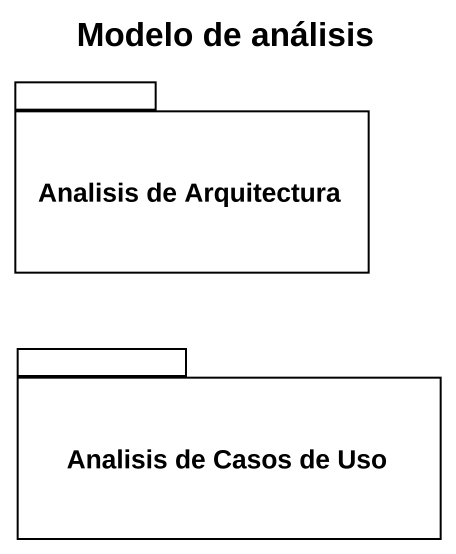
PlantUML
@startuml
title Modelo de análisis
package "Analisis de Arquitectura" as Analisis_de_Arquitectura {
}
package "Analisis de Casos de Uso" as Analisis_de_Casos_de_Uso {
}
@enduml
